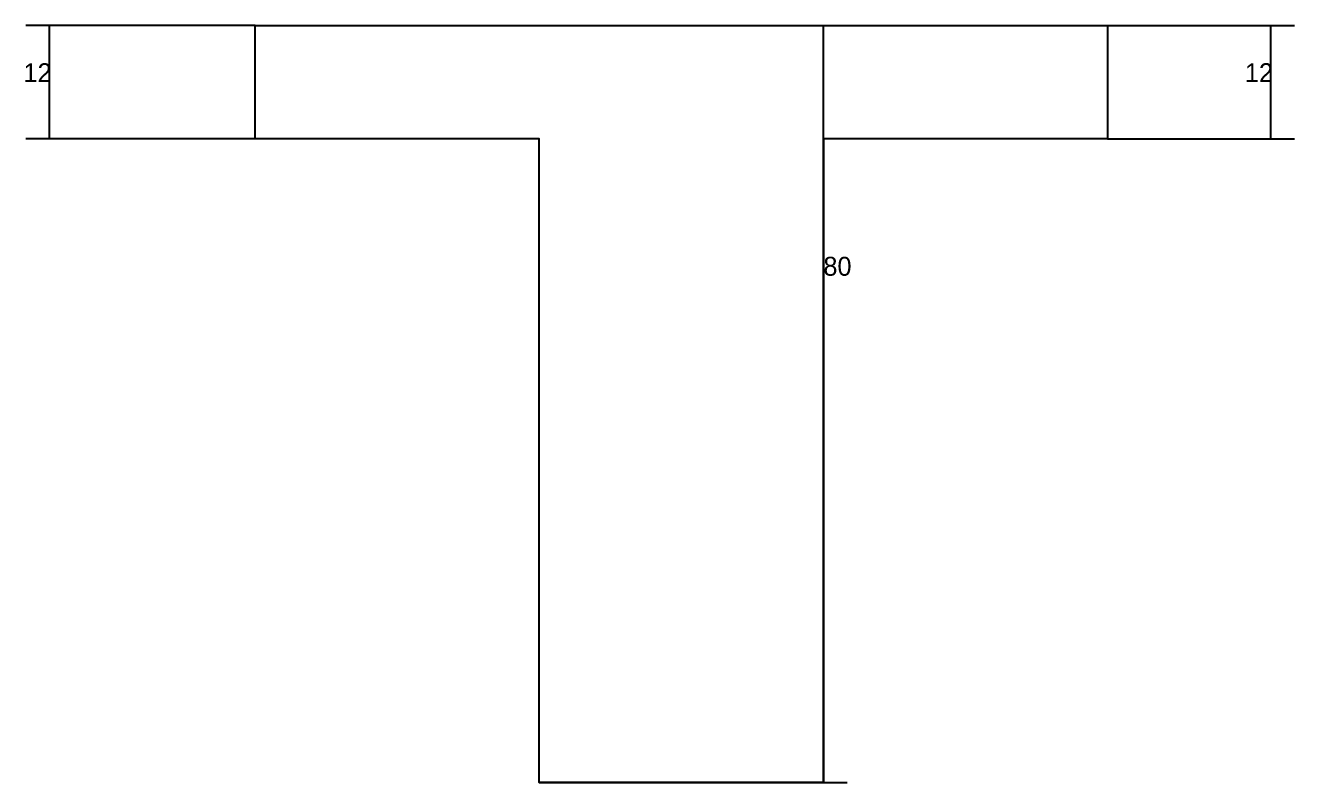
# Model space of a CAD drawing. Header units: metres. Extents: x 132327 to 133541, y 28046 to 29436.
# Drawn here: x 132692.9 to 132960.9, y 28046.2 to 28206.2 of the extents above; entities that cross this region are included whole.
import ezdxf

# ---------------------------------------------------------------- set-up
doc = ezdxf.new("R2010")
doc.units = ezdxf.units.M
doc.layers.add('CONCRETO', color=251, linetype='Continuous')
doc.layers.add('COTA', color=241, linetype='Continuous')

msp = doc.modelspace()

# ---------------------------------------------------------------- linework, layer by layer
at = {"layer": 'CONCRETO'}
msp.add_lwpolyline([(132861.4, 28182.2), (132861.4, 28172.2), (132861.4, 28046.2), (132801.4, 28046.2), (132801.4, 28182.2), (132741.4, 28182.2), (132741.4, 28206.2), (132861.4, 28206.2), (132921.4, 28206.2), (132921.4, 28182.2)], close=True, dxfattribs=at)
at = {"layer": 'COTA'}
for p, q in [((132741.4, 28206.2), (132693, 28206.2)), ((132698, 28182.2), (132698, 28206.2)), ((132801.4, 28206.2), (132866.4, 28206.2)), ((132861.4, 28046.2), (132861.4, 28206.2)), ((132921.4, 28206.2), (132960.9, 28206.2)), ((132955.9, 28182.2), (132955.9, 28206.2)), ((132741.4, 28182.2), (132693, 28182.2)), ((132921.4, 28182.2), (132960.9, 28182.2)), ((132801.4, 28046.2), (132866.4, 28046.2))]:
    msp.add_line(p, q, dxfattribs=at)

# ---------------------------------------------------------------- texts
for s, p in [('12', (132692.5, 28194.2)), ('12', (132950.4, 28194.2)), ('80', (132861.4, 28153.3))]:
    msp.add_text(s, height=4, dxfattribs=at).set_placement(p)

doc.saveas('drawing.dxf')
